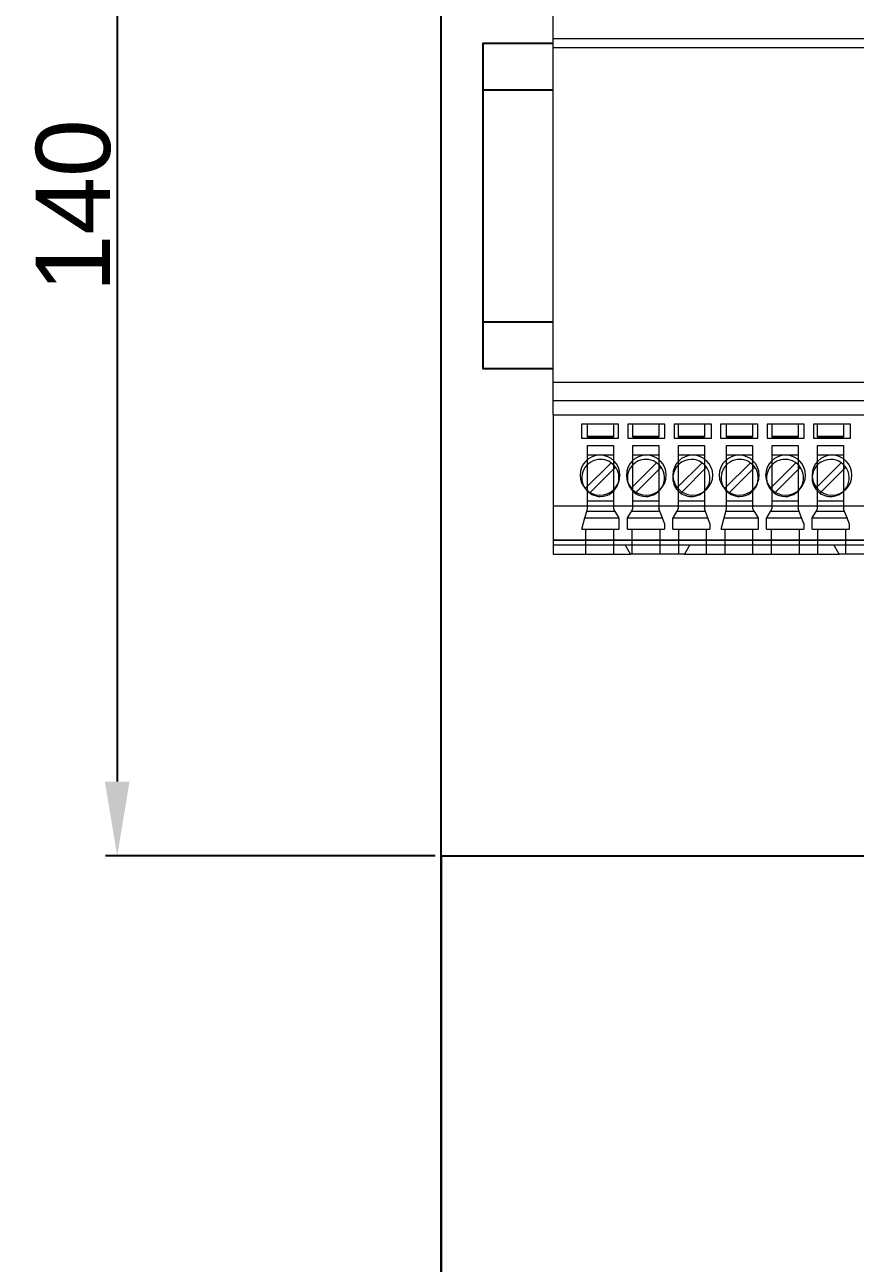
# Model space of a CAD drawing. Header units: millimetres. Extents: x 42151 to 59780, y 37376 to 44547.
# Drawn here: x 47088.7 to 47178.2, y 43100.9 to 43234.2 of the extents above; entities that cross this region are included whole.
import ezdxf

# ---------------------------------------------------------------- set-up
doc = ezdxf.new("R2010")
doc.units = ezdxf.units.MM
doc.set_wipeout_variables(frame=1)
doc.layers.add('! NO PLOT !', color=7, linetype='Continuous', true_color=0xff75dd, plot=False)
doc.layers.add('000-PI-Oprema', color=30, linetype='Continuous', lineweight=5)
for name, color, linetype in [('002-PI-Kabelska kanalica', 150, 'Continuous'), ('004-PI-DIN Šina', 3, 'Continuous'), ('SI-Ormari', 51, 'Continuous')]:
    doc.layers.add(name, color=color, linetype=linetype)
doc.styles.get("Standard").update_dxf_attribs({"font": 'arial.ttf'})
doc.dimstyles.new('ISO-25-lb', dxfattribs={"dimtxt": 8, "dimasz": 8, "dimexe": 1.25, "dimexo": 0.625, "dimtad": 1, "dimtxsty": 'Standard', "dimcen": 5, "dimadec": 0, "dimazin": 0, "dimtfac": 1, "dimtmove": 0, "dimatfit": 3, "dimfxl": 1, "dimarcsym": 0})

# ---------------------------------------------------------------- blocks, each defined once
blk = doc.blocks.new('*U136')
at = {"layer": '002-PI-Kabelska kanalica'}
blk.add_line((60, -100), (60, 1630), dxfattribs=at)
blk = doc.blocks.new('*D103')
at = {"layer": '! NO PLOT !', "color": 0, "linetype": 'Continuous', "lineweight": -2, "ltscale": 0.25, "transparency": 16777216}
for p, q in [((47132.9, 43284.75), (47097.39, 43284.75)), ((47098.64, 43276.75), (47098.64, 43152.75)), ((47132.9, 43144.75), (47097.39, 43144.75))]:
    blk.add_line(p, q, dxfattribs=at)
at = {"layer": '! NO PLOT !', "color": 0, "ltscale": 0.25, "transparency": 16777216}
for points in [[(47097.31, 43276.75), (47099.97, 43276.75), (47098.64, 43284.75)], [(47097.31, 43152.75), (47099.97, 43152.75), (47098.64, 43144.75)]]:
    blk.add_solid(points, dxfattribs=at)
at = {"layer": 'Defpoints', "color": 0, "ltscale": 0.25, "transparency": 16777216}
for p in [(47133.53, 43284.75), (47098.64, 43144.75), (47133.53, 43144.75)]:
    blk.add_point(p, dxfattribs=at)
at = {"layer": '! NO PLOT !', "color": 0, "ltscale": 0.25, "transparency": 16777216, "insert": (47093.93, 43214.75), "char_height": 8, "attachment_point": 5, "rotation": 90}
blk.add_mtext('140', dxfattribs=at)
blk = doc.blocks.new('*U134')
at = {"layer": '004-PI-DIN Šina'}
blk.add_lwpolyline([(610, -17.5), (610, 17.5), (0, 17.5), (0, -17.5)], close=True, dxfattribs=at)
for points in [[(0, 12.5), (610, 12.5)], [(0, -12.5), (610, -12.5)]]:
    blk.add_lwpolyline(points, dxfattribs=at)
blk = doc.blocks.new('2954934 - phoenix contact')
blk.add_wipeout([(48846.96, 45365.19), (48936.96, 45365.19), (48936.96, 45290.19), (48895.96, 45290.19), (48895.96, 45287.69), (48887.96, 45287.69), (48887.96, 45290.19), (48846.96, 45290.19)])
at = {"layer": '000-PI-Oprema', "ltscale": 0.25}
for p, q in [((48846.96, 45306.69), (48846.96, 45348.69)), ((48846.96, 45344.69), (48846.96, 45345.69)), ((48846.96, 45345.69), (48846.96, 45345.69)), ((48936.96, 45345.69), (48846.96, 45345.69)), ((48936.96, 45345.69), (48846.96, 45345.69)), ((48936.96, 45344.69), (48846.96, 45344.69)), ((48846.96, 45308.69), (48846.96, 45308.69)), ((48846.96, 45308.69), (48887.96, 45308.69)), ((48846.96, 45305.19), (48846.96, 45306.69)), ((48846.96, 45306.69), (48846.96, 45306.69)), ((48936.96, 45306.69), (48846.96, 45306.69)), ((48846.96, 45305.19), (48846.96, 45295.39)), ((48846.96, 45305.19), (48846.96, 45305.19)), ((48846.96, 45305.19), (48936.96, 45305.19)), ((48850.01, 45304.19), (48850.01, 45302.69)), ((48854.01, 45304.19), (48850.01, 45304.19)), ((48850.01, 45304.19), (48850.01, 45304.19)), ((48850.66, 45304.19), (48850.66, 45304.19)), ((48850.66, 45302.81), (48850.66, 45304.19)), ((48853.46, 45304.19), (48853.46, 45304.19)), ((48853.46, 45304.19), (48853.46, 45302.81)), ((48854.01, 45302.69), (48854.01, 45304.19)), ((48854.01, 45304.19), (48854.01, 45304.19)), ((48855.01, 45304.19), (48855.01, 45302.69)), ((48859.01, 45304.19), (48855.01, 45304.19)), ((48855.01, 45304.19), (48855.01, 45304.19)), ((48855.56, 45304.19), (48855.56, 45304.19)), ((48855.56, 45302.81), (48855.56, 45304.19)), ((48858.36, 45304.19), (48858.36, 45304.19)), ((48858.36, 45304.19), (48858.36, 45302.81)), ((48859.01, 45302.69), (48859.01, 45304.19)), ((48859.01, 45304.19), (48859.01, 45304.19)), ((48860.01, 45304.19), (48860.01, 45302.69)), ((48864.01, 45304.19), (48860.01, 45304.19)), ((48860.01, 45304.19), (48860.01, 45304.19)), ((48860.46, 45304.19), (48860.46, 45304.19)), ((48860.46, 45302.81), (48860.46, 45304.19)), ((48863.26, 45304.19), (48863.26, 45304.19)), ((48863.26, 45304.19), (48863.26, 45302.81)), ((48864.01, 45302.69), (48864.01, 45304.19)), ((48864.01, 45304.19), (48864.01, 45304.19)), ((48865.01, 45304.19), (48865.01, 45302.69)), ((48869.01, 45304.19), (48865.01, 45304.19)), ((48865.01, 45304.19), (48865.01, 45304.19)), ((48865.66, 45304.19), (48865.66, 45304.19)), ((48865.66, 45302.81), (48865.66, 45304.19)), ((48868.46, 45304.19), (48868.46, 45302.81)), ((48868.46, 45304.19), (48868.46, 45304.19)), ((48869.01, 45302.69), (48869.01, 45304.19)), ((48869.01, 45304.19), (48869.01, 45304.19)), ((48870.01, 45304.19), (48870.01, 45302.69)), ((48874.01, 45304.19), (48870.01, 45304.19)), ((48870.01, 45304.19), (48870.01, 45304.19)), ((48870.56, 45304.19), (48870.56, 45304.19)), ((48870.56, 45302.81), (48870.56, 45304.19)), ((48873.36, 45304.19), (48873.36, 45304.19)), ((48873.36, 45304.19), (48873.36, 45302.81)), ((48874.01, 45302.69), (48874.01, 45304.19)), ((48874.01, 45304.19), (48874.01, 45304.19)), ((48875.01, 45304.19), (48875.01, 45302.69)), ((48879.01, 45304.19), (48875.01, 45304.19)), ((48875.01, 45304.19), (48875.01, 45304.19)), ((48875.46, 45304.19), (48875.46, 45304.19)), ((48875.46, 45302.81), (48875.46, 45304.19)), ((48878.26, 45304.19), (48878.26, 45302.81)), ((48878.26, 45304.19), (48878.26, 45304.19)), ((48879.01, 45302.69), (48879.01, 45304.19)), ((48879.01, 45304.19), (48879.01, 45304.19)), ((48850.01, 45302.69), (48854.01, 45302.69)), ((48850.01, 45302.69), (48850.01, 45302.69)), ((48853.46, 45302.84), (48850.66, 45302.84)), ((48853.46, 45302.81), (48850.66, 45302.81)), ((48850.66, 45302.79), (48850.66, 45302.81)), ((48850.66, 45302.79), (48850.66, 45302.79)), ((48850.66, 45302.79), (48853.46, 45302.79)), ((48853.46, 45302.81), (48853.46, 45302.79)), ((48853.46, 45302.79), (48853.46, 45302.79)), ((48854.01, 45302.69), (48854.01, 45302.69)), ((48855.01, 45302.69), (48859.01, 45302.69)), ((48855.01, 45302.69), (48855.01, 45302.69)), ((48858.36, 45302.84), (48855.56, 45302.84)), ((48858.36, 45302.81), (48855.56, 45302.81)), ((48855.56, 45302.79), (48855.56, 45302.81)), ((48855.56, 45302.79), (48855.56, 45302.79)), ((48855.56, 45302.79), (48858.36, 45302.79)), ((48858.36, 45302.81), (48858.36, 45302.79)), ((48858.36, 45302.79), (48858.36, 45302.79)), ((48859.01, 45302.69), (48859.01, 45302.69)), ((48860.01, 45302.69), (48864.01, 45302.69)), ((48860.01, 45302.69), (48860.01, 45302.69)), ((48863.26, 45302.84), (48860.46, 45302.84)), ((48863.26, 45302.81), (48860.46, 45302.81)), ((48860.46, 45302.79), (48860.46, 45302.81)), ((48860.46, 45302.79), (48860.46, 45302.79)), ((48860.46, 45302.79), (48863.26, 45302.79)), ((48863.26, 45302.81), (48863.26, 45302.79)), ((48863.26, 45302.79), (48863.26, 45302.79)), ((48864.01, 45302.69), (48864.01, 45302.69)), ((48865.01, 45302.69), (48869.01, 45302.69)), ((48865.01, 45302.69), (48865.01, 45302.69)), ((48868.46, 45302.84), (48865.66, 45302.84)), ((48865.66, 45302.79), (48865.66, 45302.81)), ((48868.46, 45302.81), (48865.66, 45302.81)), ((48865.66, 45302.79), (48865.66, 45302.79)), ((48865.66, 45302.79), (48868.46, 45302.79)), ((48868.46, 45302.81), (48868.46, 45302.79)), ((48868.46, 45302.79), (48868.46, 45302.79)), ((48869.01, 45302.69), (48869.01, 45302.69)), ((48870.01, 45302.69), (48874.01, 45302.69)), ((48870.01, 45302.69), (48870.01, 45302.69)), ((48873.36, 45302.84), (48870.56, 45302.84)), ((48873.36, 45302.81), (48870.56, 45302.81)), ((48870.56, 45302.79), (48870.56, 45302.81)), ((48870.56, 45302.79), (48870.56, 45302.79)), ((48870.56, 45302.79), (48873.36, 45302.79)), ((48873.36, 45302.81), (48873.36, 45302.79)), ((48873.36, 45302.79), (48873.36, 45302.79)), ((48874.01, 45302.69), (48874.01, 45302.69)), ((48875.01, 45302.69), (48879.01, 45302.69)), ((48875.01, 45302.69), (48875.01, 45302.69)), ((48878.26, 45302.84), (48875.46, 45302.84)), ((48875.46, 45302.79), (48875.46, 45302.81)), ((48878.26, 45302.81), (48875.46, 45302.81)), ((48875.46, 45302.79), (48875.46, 45302.79)), ((48875.46, 45302.79), (48878.26, 45302.79)), ((48878.26, 45302.81), (48878.26, 45302.79)), ((48878.26, 45302.79), (48878.26, 45302.79)), ((48879.01, 45302.69), (48879.01, 45302.69)), ((48850.66, 45300.89), (48850.66, 45301.89)), ((48850.66, 45301.89), (48853.46, 45301.89)), ((48850.66, 45301.89), (48850.66, 45301.89)), ((48850.66, 45295.89), (48850.66, 45300.89)), ((48850.66, 45300.89), (48853.46, 45300.89)), ((48850.66, 45300.89), (48850.66, 45300.89)), ((48853.46, 45301.89), (48853.46, 45300.89)), ((48853.46, 45301.89), (48853.46, 45301.89)), ((48853.46, 45300.89), (48853.46, 45295.89)), ((48853.46, 45300.89), (48853.46, 45300.89)), ((48855.56, 45300.89), (48855.56, 45301.89)), ((48855.56, 45301.89), (48858.36, 45301.89)), ((48855.56, 45301.89), (48855.56, 45301.89)), ((48855.56, 45295.89), (48855.56, 45300.89)), ((48855.56, 45300.89), (48858.36, 45300.89)), ((48855.56, 45300.89), (48855.56, 45300.89)), ((48858.36, 45301.89), (48858.36, 45300.89)), ((48858.36, 45301.89), (48858.36, 45301.89)), ((48858.36, 45300.89), (48858.36, 45295.89)), ((48858.36, 45300.89), (48858.36, 45300.89)), ((48860.46, 45300.89), (48860.46, 45301.89)), ((48860.46, 45301.89), (48863.26, 45301.89)), ((48860.46, 45301.89), (48860.46, 45301.89)), ((48860.46, 45295.89), (48860.46, 45300.89)), ((48860.46, 45300.89), (48863.26, 45300.89)), ((48860.46, 45300.89), (48860.46, 45300.89)), ((48863.26, 45301.89), (48863.26, 45300.89)), ((48863.26, 45301.89), (48863.26, 45301.89)), ((48863.26, 45300.89), (48863.26, 45295.89)), ((48863.26, 45300.89), (48863.26, 45300.89)), ((48865.66, 45300.89), (48865.66, 45301.89)), ((48865.66, 45301.89), (48868.46, 45301.89)), ((48865.66, 45301.89), (48865.66, 45301.89)), ((48865.66, 45300.89), (48868.46, 45300.89)), ((48865.66, 45295.89), (48865.66, 45300.89)), ((48865.66, 45300.89), (48865.66, 45300.89)), ((48868.46, 45301.89), (48868.46, 45300.89)), ((48868.46, 45301.89), (48868.46, 45301.89)), ((48868.46, 45300.89), (48868.46, 45295.89)), ((48868.46, 45300.89), (48868.46, 45300.89)), ((48870.56, 45300.89), (48870.56, 45301.89)), ((48870.56, 45301.89), (48873.36, 45301.89)), ((48870.56, 45301.89), (48870.56, 45301.89)), ((48870.56, 45295.89), (48870.56, 45300.89)), ((48870.56, 45300.89), (48873.36, 45300.89)), ((48870.56, 45300.89), (48870.56, 45300.89)), ((48873.36, 45301.89), (48873.36, 45300.89)), ((48873.36, 45301.89), (48873.36, 45301.89)), ((48873.36, 45300.89), (48873.36, 45295.89)), ((48873.36, 45300.89), (48873.36, 45300.89)), ((48875.46, 45300.89), (48875.46, 45301.89)), ((48875.46, 45301.89), (48878.26, 45301.89)), ((48875.46, 45301.89), (48875.46, 45301.89)), ((48875.46, 45295.89), (48875.46, 45300.89)), ((48875.46, 45300.89), (48878.26, 45300.89)), ((48875.46, 45300.89), (48875.46, 45300.89)), ((48878.26, 45301.89), (48878.26, 45300.89)), ((48878.26, 45301.89), (48878.26, 45301.89)), ((48878.26, 45300.89), (48878.26, 45295.89)), ((48878.26, 45300.89), (48878.26, 45300.89)), ((48853.21, 45300.03), (48850.42, 45297.25)), ((48852.01, 45300.84), (48852.01, 45300.84)), ((48852.06, 45300.39), (48852.06, 45300.39)), ((48853.21, 45300.03), (48853.21, 45300.03)), ((48858.11, 45300.03), (48855.37, 45297.3)), ((48856.96, 45300.39), (48856.96, 45300.39)), ((48857.01, 45300.84), (48857.01, 45300.84)), ((48858.11, 45300.03), (48858.11, 45300.03)), ((48863.01, 45300.03), (48860.33, 45297.35)), ((48861.86, 45300.39), (48861.86, 45300.39)), ((48862.01, 45300.84), (48862.01, 45300.84)), ((48863.01, 45300.03), (48863.01, 45300.03)), ((48868.21, 45300.03), (48865.42, 45297.25)), ((48867.01, 45300.84), (48867.01, 45300.84)), ((48867.06, 45300.39), (48867.06, 45300.39)), ((48868.21, 45300.03), (48868.21, 45300.03)), ((48873.11, 45300.03), (48870.37, 45297.3)), ((48871.96, 45300.39), (48871.96, 45300.39)), ((48872.01, 45300.84), (48872.01, 45300.84)), ((48873.11, 45300.03), (48873.11, 45300.03)), ((48878.01, 45300.03), (48875.33, 45297.35)), ((48876.86, 45300.39), (48876.86, 45300.39)), ((48877.01, 45300.84), (48877.01, 45300.84)), ((48878.01, 45300.03), (48878.01, 45300.03)), ((48850.97, 45296.81), (48853.7, 45299.54)), ((48853.7, 45299.54), (48853.7, 45299.54)), ((48855.91, 45296.84), (48858.6, 45299.54)), ((48858.6, 45299.54), (48858.6, 45299.54)), ((48860.85, 45296.88), (48863.5, 45299.54)), ((48863.5, 45299.54), (48863.5, 45299.54)), ((48865.97, 45296.81), (48868.7, 45299.54)), ((48868.7, 45299.54), (48868.7, 45299.54)), ((48870.91, 45296.84), (48873.6, 45299.54)), ((48873.6, 45299.54), (48873.6, 45299.54)), ((48875.85, 45296.88), (48878.5, 45299.54)), ((48878.5, 45299.54), (48878.5, 45299.54)), ((48850.42, 45297.25), (48850.42, 45297.25)), ((48855.37, 45297.3), (48855.32, 45297.25)), ((48855.32, 45297.25), (48855.32, 45297.25)), ((48860.33, 45297.35), (48860.22, 45297.25)), ((48860.22, 45297.25), (48860.22, 45297.25)), ((48860.72, 45296.75), (48860.85, 45296.88)), ((48865.42, 45297.25), (48865.42, 45297.25)), ((48870.37, 45297.3), (48870.32, 45297.25)), ((48870.32, 45297.25), (48870.32, 45297.25)), ((48875.33, 45297.35), (48875.22, 45297.25)), ((48875.22, 45297.25), (48875.22, 45297.25)), ((48875.72, 45296.75), (48875.85, 45296.88)), ((48853.46, 45295.89), (48850.66, 45295.89)), ((48850.66, 45295.09), (48850.66, 45295.89)), ((48850.66, 45295.89), (48850.66, 45295.89)), ((48850.92, 45296.75), (48850.97, 45296.81)), ((48850.92, 45296.75), (48850.92, 45296.75)), ((48852.01, 45296.54), (48852.01, 45296.54)), ((48852.06, 45296.39), (48852.06, 45296.39)), ((48853.46, 45295.89), (48853.46, 45295.09)), ((48853.46, 45295.89), (48853.46, 45295.89)), ((48858.36, 45295.89), (48855.56, 45295.89)), ((48855.56, 45295.89), (48855.56, 45295.89)), ((48855.56, 45295.09), (48855.56, 45295.89)), ((48855.82, 45296.75), (48855.91, 45296.84)), ((48855.82, 45296.75), (48855.82, 45296.75)), ((48856.96, 45296.39), (48856.96, 45296.39)), ((48857.01, 45296.54), (48857.01, 45296.54)), ((48858.36, 45295.89), (48858.36, 45295.09)), ((48858.36, 45295.89), (48858.36, 45295.89)), ((48863.26, 45295.89), (48860.46, 45295.89)), ((48860.46, 45295.09), (48860.46, 45295.89)), ((48860.46, 45295.89), (48860.46, 45295.89)), ((48860.72, 45296.75), (48860.72, 45296.75)), ((48861.86, 45296.39), (48861.86, 45296.39)), ((48862.01, 45296.54), (48862.01, 45296.54)), ((48863.26, 45295.89), (48863.26, 45295.09)), ((48863.26, 45295.89), (48863.26, 45295.89)), ((48868.46, 45295.89), (48865.66, 45295.89)), ((48865.66, 45295.09), (48865.66, 45295.89)), ((48865.66, 45295.89), (48865.66, 45295.89)), ((48865.92, 45296.75), (48865.97, 45296.81)), ((48865.92, 45296.75), (48865.92, 45296.75)), ((48867.01, 45296.54), (48867.01, 45296.54)), ((48867.06, 45296.39), (48867.06, 45296.39)), ((48868.46, 45295.89), (48868.46, 45295.09)), ((48868.46, 45295.89), (48868.46, 45295.89)), ((48873.36, 45295.89), (48870.56, 45295.89)), ((48870.56, 45295.09), (48870.56, 45295.89)), ((48870.56, 45295.89), (48870.56, 45295.89)), ((48870.82, 45296.75), (48870.91, 45296.84)), ((48870.82, 45296.75), (48870.82, 45296.75)), ((48871.96, 45296.39), (48871.96, 45296.39)), ((48872.01, 45296.54), (48872.01, 45296.54)), ((48873.36, 45295.89), (48873.36, 45295.09)), ((48873.36, 45295.89), (48873.36, 45295.89)), ((48878.26, 45295.89), (48875.46, 45295.89)), ((48875.46, 45295.09), (48875.46, 45295.89)), ((48875.46, 45295.89), (48875.46, 45295.89)), ((48875.72, 45296.75), (48875.72, 45296.75)), ((48876.86, 45296.39), (48876.86, 45296.39)), ((48877.01, 45296.54), (48877.01, 45296.54)), ((48878.26, 45295.89), (48878.26, 45295.09)), ((48878.26, 45295.89), (48878.26, 45295.89)), ((48846.96, 45295.39), (48846.96, 45291.69)), ((48846.96, 45295.39), (48936.96, 45295.39)), ((48850.39, 45294.09), (48850.58, 45294.79)), ((48850.58, 45294.79), (48850.66, 45295.09)), ((48853.63, 45294.79), (48850.58, 45294.79)), ((48850.66, 45295.09), (48850.66, 45295.09)), ((48853.46, 45295.09), (48853.63, 45294.79)), ((48853.46, 45295.09), (48853.46, 45295.09)), ((48853.63, 45294.79), (48854.04, 45294.09)), ((48854.98, 45294.09), (48855.39, 45294.79)), ((48855.39, 45294.79), (48855.56, 45295.09)), ((48858.47, 45294.79), (48855.39, 45294.79)), ((48855.56, 45295.09), (48855.56, 45295.09)), ((48858.47, 45294.79), (48858.36, 45295.09)), ((48858.36, 45295.09), (48858.36, 45295.09)), ((48858.74, 45294.09), (48858.47, 45294.79)), ((48859.88, 45294.09), (48860.29, 45294.79)), ((48860.29, 45294.79), (48860.46, 45295.09)), ((48863.37, 45294.79), (48860.29, 45294.79)), ((48860.46, 45295.09), (48860.46, 45295.09)), ((48863.37, 45294.79), (48863.26, 45295.09)), ((48863.26, 45295.09), (48863.26, 45295.09)), ((48863.64, 45294.09), (48863.37, 45294.79)), ((48865.39, 45294.09), (48865.58, 45294.79)), ((48865.58, 45294.79), (48865.66, 45295.09)), ((48868.63, 45294.79), (48865.58, 45294.79)), ((48865.66, 45295.09), (48865.66, 45295.09)), ((48868.46, 45295.09), (48868.63, 45294.79)), ((48868.46, 45295.09), (48868.46, 45295.09)), ((48868.63, 45294.79), (48869.04, 45294.09)), ((48869.98, 45294.09), (48870.39, 45294.79)), ((48870.39, 45294.79), (48870.56, 45295.09)), ((48873.47, 45294.79), (48870.39, 45294.79)), ((48870.56, 45295.09), (48870.56, 45295.09)), ((48873.47, 45294.79), (48873.36, 45295.09)), ((48873.36, 45295.09), (48873.36, 45295.09)), ((48873.74, 45294.09), (48873.47, 45294.79)), ((48874.88, 45294.09), (48875.29, 45294.79)), ((48875.29, 45294.79), (48875.46, 45295.09)), ((48878.37, 45294.79), (48875.29, 45294.79)), ((48875.46, 45295.09), (48875.46, 45295.09)), ((48878.37, 45294.79), (48878.26, 45295.09)), ((48878.26, 45295.09), (48878.26, 45295.09)), ((48878.64, 45294.09), (48878.37, 45294.79)), ((48850.06, 45292.89), (48850.39, 45294.09)), ((48850.06, 45292.89), (48850.46, 45292.89)), ((48850.06, 45292.89), (48850.06, 45292.89)), ((48850.39, 45294.09), (48854.04, 45294.09)), ((48850.39, 45294.09), (48850.39, 45294.09)), ((48850.46, 45292.89), (48853.46, 45292.89)), ((48850.46, 45292.89), (48850.46, 45292.89)), ((48850.46, 45292.89), (48850.46, 45292.89)), ((48850.46, 45292.89), (48850.46, 45290.19)), ((48850.46, 45292.89), (48850.46, 45292.89)), ((48853.46, 45292.89), (48853.46, 45292.89)), ((48853.46, 45292.89), (48854.06, 45292.89)), ((48853.46, 45292.89), (48853.46, 45292.89)), ((48853.46, 45292.89), (48853.46, 45290.19)), ((48853.46, 45292.89), (48853.46, 45292.89)), ((48854.06, 45294.05), (48854.04, 45294.09)), ((48854.04, 45294.09), (48854.04, 45294.09)), ((48854.06, 45294.05), (48854.06, 45292.89)), ((48854.06, 45294.05), (48854.06, 45294.05)), ((48854.06, 45292.89), (48854.06, 45292.89)), ((48854.96, 45294.05), (48854.98, 45294.09)), ((48854.96, 45292.89), (48854.96, 45294.05)), ((48854.96, 45294.05), (48854.96, 45294.05)), ((48854.96, 45292.89), (48855.46, 45292.89)), ((48854.96, 45292.89), (48854.96, 45292.89)), ((48854.98, 45294.09), (48858.74, 45294.09)), ((48854.98, 45294.09), (48854.98, 45294.09)), ((48855.46, 45292.89), (48858.46, 45292.89)), ((48855.46, 45292.89), (48855.46, 45292.89)), ((48855.46, 45292.89), (48855.46, 45292.89)), ((48855.46, 45292.89), (48855.46, 45290.19)), ((48855.46, 45292.89), (48855.46, 45292.89)), ((48858.46, 45292.89), (48858.46, 45292.89)), ((48858.46, 45292.89), (48858.96, 45292.89)), ((48858.46, 45292.89), (48858.46, 45292.89)), ((48858.46, 45292.89), (48858.46, 45290.19)), ((48858.46, 45292.89), (48858.46, 45292.89)), ((48858.96, 45293.49), (48858.74, 45294.09)), ((48858.74, 45294.09), (48858.74, 45294.09)), ((48858.96, 45293.49), (48858.96, 45292.89)), ((48858.96, 45293.49), (48858.96, 45293.49)), ((48858.96, 45292.89), (48858.96, 45292.89)), ((48859.86, 45294.05), (48859.88, 45294.09)), ((48859.86, 45294.05), (48859.86, 45294.05)), ((48859.86, 45292.89), (48859.86, 45294.05)), ((48859.86, 45292.89), (48859.86, 45292.89)), ((48859.86, 45292.89), (48860.46, 45292.89)), ((48859.88, 45294.09), (48863.64, 45294.09)), ((48859.88, 45294.09), (48859.88, 45294.09)), ((48860.46, 45292.89), (48860.46, 45292.89)), ((48860.46, 45292.89), (48863.46, 45292.89)), ((48860.46, 45292.89), (48860.46, 45292.89)), ((48860.46, 45292.89), (48860.46, 45290.19)), ((48860.46, 45292.89), (48860.46, 45292.89)), ((48863.46, 45292.89), (48863.46, 45292.89)), ((48863.46, 45292.89), (48863.86, 45292.89)), ((48863.46, 45292.89), (48863.46, 45292.89)), ((48863.46, 45292.89), (48863.46, 45290.19)), ((48863.46, 45292.89), (48863.46, 45292.89)), ((48863.64, 45294.09), (48863.64, 45294.09)), ((48863.86, 45293.49), (48863.64, 45294.09)), ((48863.86, 45293.49), (48863.86, 45292.89)), ((48863.86, 45293.49), (48863.86, 45293.49)), ((48863.86, 45292.89), (48863.86, 45292.89)), ((48865.06, 45292.89), (48865.39, 45294.09)), ((48865.06, 45292.89), (48865.06, 45292.89)), ((48865.06, 45292.89), (48865.46, 45292.89)), ((48865.39, 45294.09), (48865.39, 45294.09)), ((48865.39, 45294.09), (48869.04, 45294.09)), ((48865.46, 45292.89), (48865.46, 45292.89)), ((48865.46, 45292.89), (48868.46, 45292.89)), ((48865.46, 45292.89), (48865.46, 45292.89)), ((48865.46, 45292.89), (48865.46, 45290.19)), ((48865.46, 45292.89), (48865.46, 45292.89)), ((48868.46, 45292.89), (48868.46, 45292.89)), ((48868.46, 45292.89), (48869.06, 45292.89)), ((48868.46, 45292.89), (48868.46, 45292.89)), ((48868.46, 45292.89), (48868.46, 45290.19)), ((48868.46, 45292.89), (48868.46, 45292.89)), ((48869.06, 45294.05), (48869.04, 45294.09)), ((48869.04, 45294.09), (48869.04, 45294.09)), ((48869.06, 45294.05), (48869.06, 45292.89)), ((48869.06, 45294.05), (48869.06, 45294.05)), ((48869.06, 45292.89), (48869.06, 45292.89)), ((48869.96, 45294.05), (48869.98, 45294.09)), ((48869.96, 45294.05), (48869.96, 45294.05)), ((48869.96, 45292.89), (48869.96, 45294.05)), ((48869.96, 45292.89), (48869.96, 45292.89)), ((48869.96, 45292.89), (48870.46, 45292.89)), ((48869.98, 45294.09), (48873.74, 45294.09)), ((48869.98, 45294.09), (48869.98, 45294.09)), ((48870.46, 45292.89), (48870.46, 45292.89)), ((48870.46, 45292.89), (48873.46, 45292.89)), ((48870.46, 45292.89), (48870.46, 45292.89)), ((48870.46, 45292.89), (48870.46, 45290.19)), ((48870.46, 45292.89), (48870.46, 45292.89)), ((48873.46, 45292.89), (48873.46, 45292.89)), ((48873.46, 45292.89), (48873.96, 45292.89)), ((48873.46, 45292.89), (48873.46, 45292.89)), ((48873.46, 45292.89), (48873.46, 45290.19)), ((48873.46, 45292.89), (48873.46, 45292.89)), ((48873.74, 45294.09), (48873.74, 45294.09)), ((48873.96, 45293.49), (48873.74, 45294.09)), ((48873.96, 45293.49), (48873.96, 45292.89)), ((48873.96, 45293.49), (48873.96, 45293.49)), ((48873.96, 45292.89), (48873.96, 45292.89)), ((48874.86, 45294.05), (48874.88, 45294.09)), ((48874.86, 45294.05), (48874.86, 45294.05)), ((48874.86, 45292.89), (48874.86, 45294.05)), ((48874.86, 45292.89), (48874.86, 45292.89)), ((48874.86, 45292.89), (48875.46, 45292.89)), ((48874.88, 45294.09), (48878.64, 45294.09)), ((48874.88, 45294.09), (48874.88, 45294.09)), ((48875.46, 45292.89), (48875.46, 45292.89)), ((48875.46, 45292.89), (48878.46, 45292.89)), ((48875.46, 45292.89), (48875.46, 45292.89)), ((48875.46, 45292.89), (48875.46, 45290.19)), ((48875.46, 45292.89), (48875.46, 45292.89)), ((48878.46, 45292.89), (48878.46, 45292.89)), ((48878.46, 45292.89), (48878.86, 45292.89)), ((48878.46, 45292.89), (48878.46, 45292.89)), ((48878.46, 45292.89), (48878.46, 45290.19)), ((48878.46, 45292.89), (48878.46, 45292.89)), ((48878.64, 45294.09), (48878.64, 45294.09)), ((48878.86, 45293.49), (48878.64, 45294.09)), ((48878.86, 45293.49), (48878.86, 45292.89)), ((48878.86, 45293.49), (48878.86, 45293.49)), ((48878.86, 45292.89), (48878.86, 45292.89)), ((48846.96, 45291.69), (48846.96, 45291.19)), ((48846.96, 45291.69), (48846.96, 45291.69)), ((48887.91, 45291.69), (48846.96, 45291.69)), ((48846.96, 45291.69), (48887.91, 45291.69)), ((48846.96, 45291.69), (48936.96, 45291.69)), ((48846.96, 45291.19), (48846.96, 45290.19)), ((48846.96, 45291.19), (48846.96, 45291.19)), ((48846.96, 45291.19), (48936.96, 45291.19)), ((48854.71, 45291.19), (48854.71, 45291.19)), ((48855.29, 45290.19), (48854.71, 45291.19)), ((48861.71, 45291.19), (48861.13, 45290.19)), ((48861.71, 45291.19), (48861.71, 45291.19)), ((48877.21, 45291.19), (48877.21, 45291.19)), ((48877.79, 45290.19), (48877.21, 45291.19)), ((48846.96, 45290.19), (48846.96, 45290.19)), ((48846.96, 45290.19), (48855.29, 45290.19)), ((48850.46, 45290.19), (48850.46, 45290.19)), ((48853.46, 45290.19), (48853.46, 45290.19)), ((48861.13, 45290.19), (48855.29, 45290.19)), ((48855.29, 45290.19), (48855.29, 45290.19)), ((48855.46, 45290.19), (48855.46, 45290.19)), ((48858.46, 45290.19), (48858.46, 45290.19)), ((48860.46, 45290.19), (48860.46, 45290.19)), ((48861.13, 45290.19), (48877.79, 45290.19)), ((48861.13, 45290.19), (48861.13, 45290.19)), ((48863.46, 45290.19), (48863.46, 45290.19)), ((48865.46, 45290.19), (48865.46, 45290.19)), ((48868.46, 45290.19), (48868.46, 45290.19)), ((48870.46, 45290.19), (48870.46, 45290.19)), ((48873.46, 45290.19), (48873.46, 45290.19)), ((48875.46, 45290.19), (48875.46, 45290.19)), ((48883.63, 45290.19), (48877.79, 45290.19)), ((48877.79, 45290.19), (48877.79, 45290.19)), ((48878.46, 45290.19), (48878.46, 45290.19))]:
    blk.add_line(p, q, dxfattribs=at)
for centre, radius, start, end in [((48852.01, 45298.69), 2.15, 90, 270), ((48852.06, 45298.39), 2, 90, 215.2896), ((48852.01, 45298.69), 2.15, 270, 90), ((48852.06, 45298.39), 2, 343.6351, 90), ((48857.01, 45298.69), 2.15, 90, 270), ((48856.96, 45298.39), 2, 90, 196.3649), ((48856.96, 45298.39), 2, 324.7104, 90), ((48857.01, 45298.69), 2.15, 270, 90), ((48862.01, 45298.69), 2.15, 90, 270), ((48861.86, 45298.39), 2, 90, 175.7768), ((48861.86, 45298.39), 2, 311.093, 90), ((48862.01, 45298.69), 2.15, 270, 90), ((48867.01, 45298.69), 2.15, 90, 270), ((48867.06, 45298.39), 2, 90, 215.2896), ((48867.01, 45298.69), 2.15, 270, 90), ((48867.06, 45298.39), 2, 343.6351, 90), ((48872.01, 45298.69), 2.15, 90, 270), ((48871.96, 45298.39), 2, 90, 196.3649), ((48871.96, 45298.39), 2, 324.7104, 90), ((48872.01, 45298.69), 2.15, 270, 90), ((48877.01, 45298.69), 2.15, 90, 270), ((48876.86, 45298.39), 2, 90, 175.7768), ((48876.86, 45298.39), 2, 311.093, 90), ((48877.01, 45298.69), 2.15, 270, 90), ((48861.86, 45298.39), 2, 175.7768, 270), ((48876.86, 45298.39), 2, 175.7768, 270), ((48852.06, 45298.39), 2, 215.2896, 270), ((48852.06, 45298.39), 2, 270, 343.6351), ((48856.96, 45298.39), 2, 196.3649, 270), ((48856.96, 45298.39), 2, 270, 324.7104), ((48861.86, 45298.39), 2, 270, 311.093), ((48867.06, 45298.39), 2, 215.2896, 270), ((48867.06, 45298.39), 2, 270, 343.6351), ((48871.96, 45298.39), 2, 196.3649, 270), ((48871.96, 45298.39), 2, 270, 324.7104), ((48876.86, 45298.39), 2, 270, 311.093)]:
    blk.add_arc(centre, radius, start, end, dxfattribs=at)
blk = doc.blocks.new('*U137')
at = {"layer": '002-PI-Kabelska kanalica'}
for q in [(-20, 519), (40, -100)]:
    blk.add_line((-20, -100), q, dxfattribs=at)

msp = doc.modelspace()

# ---------------------------------------------------------------- block references
msp.add_blockref('*U134', (47138.026, 43214.747))
at = {"layer": 'SI-Ormari'}
msp.add_blockref('*U136', (47073.526, 42314.747), dxfattribs=at)
at = {"layer": 'SI-Ormari', "rotation": 270}
msp.add_blockref('*U137', (47233.526, 43124.747), dxfattribs=at)

# ---------------------------------------------------------------- dimensions: what is measured, and where the dimension line sits
at = {"layer": '! NO PLOT !', "ltscale": 0.25}
dim = msp.add_linear_dim(base=(47098.641, 43144.747), p1=(47133.526, 43284.747), p2=(47133.526, 43144.747), angle=90, dimstyle='ISO-25-lb', dxfattribs=at)
dim.commit()
dim.dimension.update_dxf_attribs({"geometry": '*D103', "text_midpoint": (47098.641, 43214.747), "dimtype": 160})

# ---------------------------------------------------------------- next in the draw order: block references
at = {"layer": '000-PI-Oprema'}
msp.add_blockref('2954934 - phoenix contact', (-1701.36, -2112.944), dxfattribs=at)

doc.saveas('drawing.dxf')
